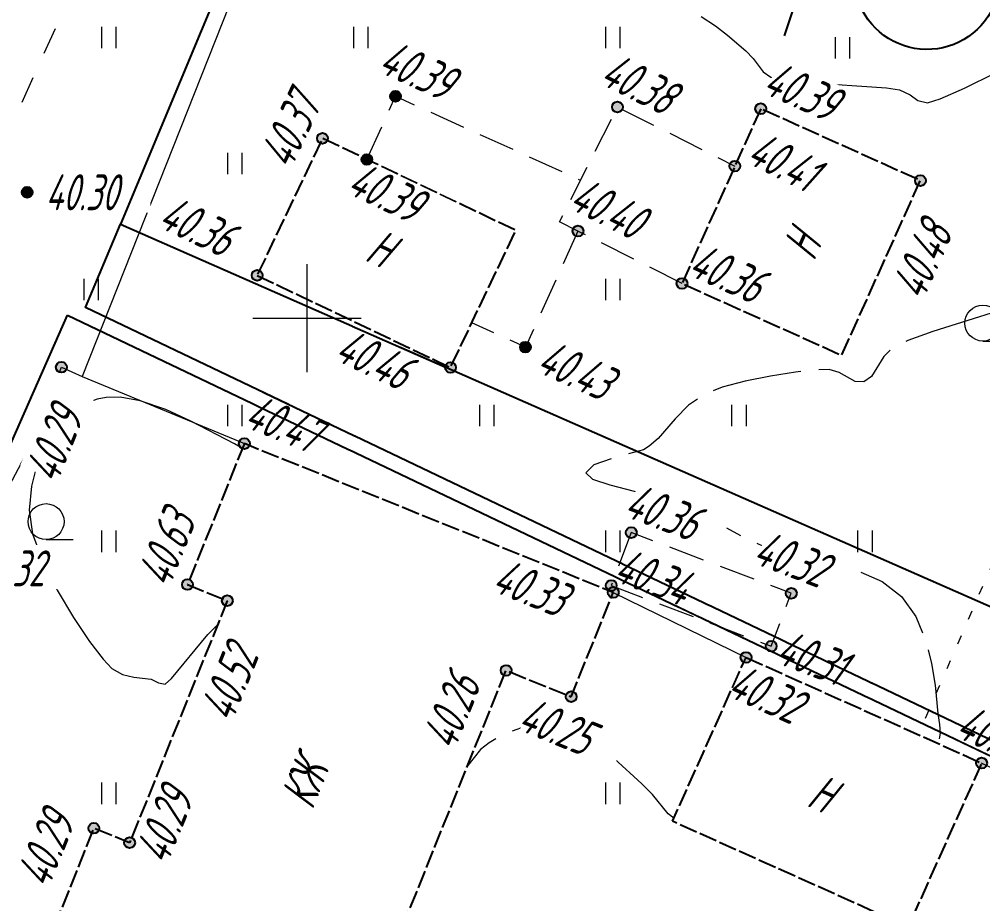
# Model space of a CAD drawing. Extents: x 2208637 to 2213412, y 575334 to 577367.
# Drawn here: x 2211042.01 to 2211068.76, y 576583.74 to 576608.31 of the extents above; entities that cross this region are included whole.
import ezdxf
from ezdxf.enums import TextEntityAlignment as Align

# ---------------------------------------------------------------- set-up
doc = ezdxf.new("R2010")
doc.units = 0
doc.header["$LTSCALE"] = 0.5
for name, pattern in [('2000_13', [1, 1, 0]), ('2000_16', [1, 1, 0]), ('2000_366_2', [1.5, 0.5, -1]), ('2000_49_1_2', [3, 2, -1]), ('500_189_3_2', [3, 1.5, -1.5]), ('500_329_3', [6, 5, -1])]:
    doc.linetypes.add(name, pattern=pattern)
doc.layers.get('0').update_dxf_attribs({"lineweight": 25})
for name, color, linetype, lineweight in [('ИИ_ГОРИЗОНТАЛИ_ОСН', 32, 'Continuous', 15), ('ИИ_ГРАНИЦЫ_ЗЕМЛЕПОЛЬЗОВАТЕЛЕЙ', 7, 'Continuous', 25), ('ИИ_ДОРОГИ_АД', 7, 'Continuous', 25), ('ИИ_КООРДИНАТНАЯ_СЕТКА', 3, 'Continuous', 25), ('ИИ_ОГРАДЫ', 7, 'Continuous', 25), ('ИИ_ОТМЕТКИ', 7, 'Continuous', 25), ('ИИ_СООРУЖЕНИЯ', 7, 'Continuous', 25), ('ИИ_УГОДЬЯ', 7, 'Continuous', 25)]:
    doc.layers.add(name, color=color, linetype=linetype, lineweight=lineweight)
doc.styles.add('D431', font='', dxfattribs={"height": 1})
doc.styles.add('GOST 2.304', font='cs_gost2304.shx', dxfattribs={"width": 0.8, "oblique": 15})
doc.styles.get('D431').set_extended_font_data('D431', italic=True)
doc.linetypes.add('2000_475_1', pattern='A,3,[1,Topography.shx,S=0.5,R=90,X=0,Y=0],0', length=3)
doc.linetypes.add('2000_485_1', pattern='A,34.5,[1,Topography.shx,S=1.5,R=120,X=0.5,Y=-0.87],-0.01,[1,Topography.shx,S=1.5,R=0,X=-0.25,Y=0.43],0,[3,Topography.shx,S=1,R=0,X=0.5,Y=0],-0.01,[1,Topography.shx,S=1.5,R=60,X=0.5,Y=-0.87],-1,34.5', length=70.02)
doc.linetypes.add('2000_63', pattern='A,1,[1,Topography.shx,S=1.2,R=90,X=0,Y=0],1,[1,Topography.shx,S=0.5,R=90,X=0,Y=0]', length=2)

# ---------------------------------------------------------------- blocks, each defined once
blk = doc.blocks.new('500_12')
at = {"color": 0, "linetype": 'Continuous', "lineweight": -2, "flags": 128}
for points in [[(0, 3), (0, -3)], [(-3, 0), (3, 0)]]:
    blk.add_lwpolyline(points, dxfattribs=at)
at = {"color": 7, "linetype": 'Continuous', "lineweight": -2, "style": 'D431'}
blk.add_attdef('Вертикальная_подпись', (-0.5, 0.5), '', height=2, rotation=90, dxfattribs=at)
blk.add_attdef('Горизонтальная_подпись', (0.5, 0.5), '', height=2, dxfattribs=at)
blk = doc.blocks.new('500_401')
at = {"color": 0, "linetype": 'Continuous', "lineweight": -2}
for points in [[(-0.4, 0), (-0.4, 1.2)], [(0.4, 0), (0.4, 1.2)]]:
    blk.add_lwpolyline(points, dxfattribs=at)
blk = doc.blocks.new('500_379')
at = {"color": 0, "linetype": 'Continuous', "lineweight": -2}
blk.add_lwpolyline([(0, -1), (1.5, -1)], dxfattribs=at)
blk.add_circle((0, 0), 1, dxfattribs=at)
blk = doc.blocks.new('500_330_1')
at = {"linetype": 'Continuous', "lineweight": -2}
h = blk.add_hatch(color=0, dxfattribs=at)
h.dxf.hatch_style = 1
edge = h.paths.add_edge_path()
edge.add_arc((0, 0), 0.3, 0, 360)
at = {"color": 0, "linetype": 'Continuous', "lineweight": -2}
blk.add_circle((0, 0), 0.3, dxfattribs=at)
at = {"color": 0, "linetype": 'Continuous', "lineweight": -2, "style": 'GOST 2.304', "flags": 1}
for tag, p in [('Номер', (-1, -1)), ('Номер_рабочей_станции', (-1, -3.5))]:
    blk.add_attdef(tag, text='', height=2, dxfattribs=at).set_placement(p, align=Align.RIGHT)
at = {"color": 0, "linetype": 'Continuous', "lineweight": -2, "style": 'GOST 2.304'}
blk.add_attdef('Высота', (1, -1), '', height=2, dxfattribs=at)
at = {"color": 0, "linetype": 'Continuous', "lineweight": -2, "style": 'GOST 2.304', "flags": 1}
blk.add_attdef('Код', (0, -3.5), '', height=2, dxfattribs=at)
blk = doc.blocks.new('P6182474FC40E432D89E57CF4B959C1')
at = {"color": 0, "linetype": '2000_485_1', "lineweight": -2, "flags": 128}
blk.add_lwpolyline([(2211043.35, 576600.09), (2211092.43, 576576.64), (2211102.72, 576571.01), (2211100.04, 576554.79), (2211033.52, 576577.79)], close=True, dxfattribs=at)
at = {"color": 0, "lineweight": -2, "flags": 1}
for tag in ['Адрес (местоположение) участка', 'Дата постановки на учет', 'Тип объекта', 'Статус записи о ЗУ по справочнику', 'Кадастровый номер, обозначение, учетный номер объекта', 'Кадастровый номер квартала', 'Вид разрешенного использования по классификатору', 'Площадь, кв.м', 'Категория земель', 'Вид использования по документу', 'Кадастровая стоимость']:
    blk.add_attdef(tag, (0, 0), '', height=0.2, dxfattribs=at)
blk = doc.blocks.new('P0C9E168AC7734B54BCE12C5892E5DC')
at = {"color": 0, "linetype": '2000_485_1', "lineweight": -2, "flags": 128}
blk.add_lwpolyline([(2211095.93, 576580.14), (2211099.8, 576611), (2211085.41, 576615.78), (2211083.24, 576610.08), (2211053.15, 576622.6), (2211044.82, 576602.61)], close=True, dxfattribs=at)
at = {"color": 0, "lineweight": -2, "flags": 1}
for tag in ['Адрес (местоположение) участка', 'Дата постановки на учет', 'Тип объекта', 'Статус записи о ЗУ по справочнику', 'Кадастровый номер, обозначение, учетный номер объекта', 'Кадастровый номер квартала', 'Вид разрешенного использования по классификатору', 'Площадь, кв.м', 'Категория земель', 'Вид использования по документу', 'Кадастровая стоимость']:
    blk.add_attdef(tag, (0, 0), '', height=0.2, dxfattribs=at)
blk = doc.blocks.new('P2D77BC462B3143EBA94363F99996C1')
at = {"color": 0, "linetype": '2000_485_1', "lineweight": -2, "flags": 128}
blk.add_lwpolyline([(2211044.82, 576602.61), (2211095.93, 576580.14), (2211095.37, 576575.68), (2211043.85, 576600.3)], close=True, dxfattribs=at)
at = {"color": 0, "lineweight": -2, "flags": 1}
for tag in ['Адрес (местоположение) участка', 'Дата постановки на учет', 'Тип объекта', 'Статус записи о ЗУ по справочнику', 'Кадастровый номер, обозначение, учетный номер объекта', 'Кадастровый номер квартала', 'Вид разрешенного использования по классификатору', 'Площадь, кв.м', 'Категория земель', 'Вид использования по документу', 'Кадастровая стоимость']:
    blk.add_attdef(tag, (0, 0), '', height=0.2, dxfattribs=at)

msp = doc.modelspace()

# ---------------------------------------------------------------- linework, layer by layer
at = {"layer": 'ИИ_ГОРИЗОНТАЛИ_ОСН', "color": 32, "linetype": '500_329_3', "lineweight": 20, "elevation": 40.25, "flags": 128}
for points in [[(2211096.176, 576617.512), (2211096.704, 576617.761), (2211096.937, 576617.815), (2211097.188, 576617.776), (2211097.443, 576617.53), (2211097.89, 576616.963), (2211098.461, 576616.181), (2211100.775, 576612.842), (2211100.994, 576612.637), (2211101.153, 576612.45), (2211101.47, 576612.058), (2211101.838, 576611.541), (2211102.149, 576610.982), (2211102.296, 576610.465), (2211102.237, 576610.013), (2211102.054, 576609.6), (2211101.607, 576608.911), (2211101.489, 576608.646), (2211101.468, 576608.274), (2211101.524, 576607.724), (2211101.465, 576607.512), (2211101.438, 576607.31), (2211101.524, 576607.117), (2211101.723, 576606.773), (2211102.65, 576605.246), (2211104.191, 576602.599), (2211104.517, 576602.098), (2211104.657, 576601.803), (2211104.761, 576601.475), (2211104.888, 576600.984), (2211105.018, 576600.393), (2211105.131, 576599.763), (2211105.276, 576598.635), (2211105.349, 576598.19), (2211105.383, 576597.789), (2211105.332, 576597.399), (2211105.155, 576596.985), (2211104.803, 576596.675), (2211104.189, 576596.365), (2211102.608, 576595.712), (2211101.863, 576595.353), (2211101.388, 576595.041), (2211101.14, 576594.791), (2211101.039, 576594.616), (2211101.011, 576594.525), (2211100.995, 576594.417), (2211101.008, 576594.19), (2211101.126, 576593.833), (2211101.421, 576593.342), (2211101.918, 576592.743), (2211102.78, 576591.864), (2211102.952, 576591.671), (2211103.018, 576591.546), (2211102.997, 576591.397), (2211102.929, 576591.278), (2211102.804, 576591.128), (2211102.672, 576590.879), (2211102.63, 576590.646), (2211102.6, 576589.811), (2211102.631, 576588.242), (2211102.598, 576587.435), (2211102.489, 576586.575), (2211102.274, 576585.718), (2211101.919, 576584.917), (2211101.457, 576584.279), (2211100.865, 576583.691), (2211100.19, 576583.151), (2211099.479, 576582.663), (2211097.601, 576581.512), (2211097.218, 576581.237), (2211096.829, 576580.844), (2211096.279, 576580.141), (2211095.968, 576579.87), (2211095.532, 576579.678), (2211095.027, 576579.589), (2211094.312, 576579.542), (2211093.464, 576579.563), (2211092.557, 576579.673), (2211091.67, 576579.898), (2211091.024, 576580.176), (2211090.602, 576580.449), (2211090.361, 576580.665), (2211090.158, 576580.906), (2211090.003, 576581.155), (2211089.855, 576581.538), (2211089.785, 576582.067), (2211089.842, 576582.765), (2211090.13, 576584.314), (2211090.195, 576585.181), (2211090.098, 576586.12), (2211089.914, 576586.945), (2211089.718, 576587.716), (2211089.502, 576588.444), (2211089.256, 576589.137), (2211088.971, 576589.806), (2211088.639, 576590.462), (2211088.25, 576591.113), (2211087.796, 576591.772), (2211087.216, 576592.433), (2211086.609, 576592.934), (2211085.993, 576593.332), (2211085.389, 576593.684), (2211084.817, 576594.045), (2211084.296, 576594.472), (2211083.847, 576595.021), (2211083.462, 576595.775), (2211083.224, 576596.541), (2211083.085, 576597.285), (2211082.903, 576598.557), (2211082.763, 576599.013), (2211082.404, 576599.81), (2211082.219, 576600.123), (2211082.032, 576600.331), (2211081.855, 576600.461), (2211081.577, 576600.59), (2211081.44, 576600.611), (2211081.194, 576600.602), (2211080.798, 576600.527), (2211079.525, 576600.164), (2211078.77, 576599.97), (2211077.96, 576599.825), (2211077.114, 576599.772), (2211076.25, 576599.825), (2211075.399, 576599.95), (2211074.592, 576600.12), (2211073.859, 576600.306), (2211072.745, 576600.617), (2211072.426, 576600.687), (2211071.83, 576600.766), (2211071.568, 576600.775), (2211071.238, 576600.749), (2211070.826, 576600.659), (2211069.219, 576600.21), (2211067.382, 576599.635), (2211066.683, 576599.385), (2211066.292, 576599.208), (2211066.019, 576598.941), (2211065.676, 576598.38), (2211065.458, 576598.23), (2211065.217, 576598.24), (2211064.779, 576598.498), (2211064.495, 576598.581), (2211064.137, 576598.568), (2211063.565, 576598.501), (2211062.875, 576598.391), (2211062.165, 576598.249), (2211061.53, 576598.084), (2211061.068, 576597.909), (2211060.598, 576597.584), (2211060.22, 576597.205), (2211059.755, 576596.657), (2211059.5, 576596.444), (2211059.345, 576596.347), (2211058.466, 576596.106), (2211057.961, 576595.928), (2211057.741, 576595.71), (2211057.931, 576595.532), (2211058.411, 576595.369), (2211059.788, 576595.015), (2211060.454, 576594.788), (2211060.971, 576594.552), (2211062.13, 576593.92), (2211062.645, 576593.679), (2211063.213, 576593.492), (2211064.603, 576593.179), (2211065.316, 576592.973), (2211065.97, 576592.683), (2211066.512, 576592.268), (2211066.907, 576591.712), (2211067.175, 576591.07), (2211067.345, 576590.412), (2211067.441, 576589.804), (2211067.521, 576589.018), (2211067.567, 576588.719), (2211067.577, 576588.475), (2211067.537, 576588.18)], [(2211060.188, 576586.115), (2211060.031, 576586.236), (2211059.596, 576586.767), (2211059.301, 576587.068), (2211058.528, 576587.772), (2211058.019, 576588.186), (2211057.49, 576588.53), (2211056.988, 576588.721), (2211056.514, 576588.741), (2211056.058, 576588.657), (2211055.646, 576588.512), (2211055.303, 576588.348), (2211055.057, 576588.209), (2211054.822, 576588.022), (2211054.465, 576587.579)]]:
    msp.add_lwpolyline(points, dxfattribs=at)
at = {"layer": 'ИИ_ГОРИЗОНТАЛИ_ОСН', "elevation": 40.5, "flags": 128}
for points in [[(2211060.948, 576608.385), (2211061.345, 576608.127), (2211061.681, 576607.869), (2211062.189, 576607.431), (2211062.387, 576607.219), (2211062.663, 576606.847), (2211062.884, 576606.695), (2211063.254, 576606.612), (2211063.898, 576606.546), (2211066.093, 576606.399), (2211066.457, 576606.351), (2211066.745, 576606.206), (2211066.964, 576606.046), (2211067.232, 576605.982), (2211067.581, 576606.096), (2211068.254, 576606.392), (2211069.122, 576606.823)], [(2211048.205, 576596.38), (2211047.986, 576596.51), (2211046.778, 576597.146), (2211046.077, 576597.469), (2211045.365, 576597.711), (2211044.813, 576597.807), (2211044.423, 576597.8), (2211044.178, 576597.751), (2211043.949, 576597.665), (2211043.735, 576597.555), (2211043.441, 576597.355), (2211043.1, 576597.029), (2211042.756, 576596.536), (2211042.504, 576595.967), (2211042.346, 576595.338), (2211042.283, 576594.668), (2211042.381, 576594.008), (2211042.662, 576593.247), (2211043.062, 576592.451), (2211043.517, 576591.689), (2211043.965, 576591.025), (2211044.341, 576590.529), (2211044.583, 576590.267), (2211044.879, 576590.108), (2211045.196, 576590.033), (2211045.671, 576589.974), (2211045.876, 576589.868), (2211046.06, 576589.832), (2211046.234, 576589.991), (2211047.243, 576591.214), (2211047.521, 576591.494)]]:
    msp.add_lwpolyline(points, dxfattribs=at)
at = {"layer": 'ИИ_ДОРОГИ_АД', "color": 7, "linetype": '500_189_3_2', "lineweight": 20, "flags": 128}
msp.add_lwpolyline([(2211056.487, 576638.1), (2211053.742, 576629.909), (2211050.729, 576623.885), (2211048.104, 576618.638), (2211044.976, 576612.161), (2211043.263, 576608.616), (2211038.924, 576599.006), (2211037.506, 576595.865), (2211032.31, 576585.85), (2211028.092, 576578.028), (2211024.546, 576572.146), (2211019.5, 576566.894), (2211017.318, 576564.777), (2211011.488, 576559.123), (2211006.127, 576553.665)], dxfattribs=at)
at = {"layer": 'ИИ_ОГРАДЫ', "linetype": '2000_475_1', "lineweight": 20, "flags": 128}
for points in [[(2211048.42, 576610.17), (2211043.76, 576598.38), (2211048.261, 576596.518)], [(2211037.347, 576586.142), (2211037.522, 576586.531), (2211039.33, 576590.51), (2211040.37, 576592.78), (2211042.25, 576596.32), (2211043.18, 576598.64), (2211043.76, 576598.38)], [(2211106.27, 576593.27), (2211097.72, 576595.311), (2211097.304, 576588.518), (2211096.842, 576586.212), (2211096.242, 576581.738), (2211095.734, 576575.282), (2211090.564, 576577.68), (2211075.273, 576584.507), (2211068.733, 576587.644)], [(2211058.505, 576592.384), (2211062.191, 576590.579)]]:
    msp.add_lwpolyline(points, dxfattribs=at)
at = {"layer": 'ИИ_СООРУЖЕНИЯ', "linetype": 'Continuous', "elevation": -45, "flags": 128}
msp.add_lwpolyline([(2211063.258, 576607.843), (2211063.748, 576609.342), (2211064.525, 576611.721), (2211064.947, 576613.011)], dxfattribs=at)
at = {"layer": 'ИИ_СООРУЖЕНИЯ', "linetype": '2000_63', "elevation": -45, "flags": 128}
msp.add_lwpolyline([(2211064.525, 576611.721), (2211066.16, 576611.223, -2.865478), (2211065.294, 576608.855), (2211063.748, 576609.342)], format="xyb", dxfattribs=at)
at = {"layer": 'ИИ_СООРУЖЕНИЯ', "color": 7, "linetype": '2000_49_1_2', "lineweight": 20, "flags": 128}
for points in [[(2211051.663, 576604.411), (2211052.458, 576606.167), (2211057.598, 576603.84)], [(2211060.413, 576600.969), (2211057.525, 576602.423), (2211057.015, 576602.68), (2211058.62, 576605.869), (2211061.88, 576604.228)], [(2211057.525, 576602.423), (2211056.065, 576599.199), (2211054.577, 576599.872)]]:
    msp.add_lwpolyline(points, dxfattribs=at)
at = {"layer": 'ИИ_СООРУЖЕНИЯ', "linetype": '2000_13', "flags": 128}
for points in [[(2211062.599, 576605.822), (2211061.88, 576604.228), (2211060.413, 576600.969), (2211064.847, 576598.972), (2211067.033, 576603.824)], [(2211048.615, 576601.193), (2211053.986, 576598.633), (2211055.8, 576602.439), (2211051.663, 576604.411), (2211050.429, 576604.999)], [(2211048.261, 576596.518), (2211046.681, 576592.602), (2211047.788, 576592.155), (2211045.075, 576585.432), (2211044.081, 576585.833), (2211042.285, 576581.381), (2211052.02, 576577.453), (2211053.236, 576580.466), (2211051.824, 576581.036), (2211055.529, 576590.217), (2211057.336, 576589.488), (2211058.505, 576592.384)]]:
    msp.add_lwpolyline(points, close=True, dxfattribs=at)
at = {"layer": 'ИИ_СООРУЖЕНИЯ', "color": 7, "linetype": '2000_49_1_2', "lineweight": 20, "flags": 128}
msp.add_lwpolyline([(2211059.005, 576594.045), (2211058.448, 576592.577), (2211062.891, 576590.891), (2211063.448, 576592.359)], close=True, dxfattribs=at)
at = {"layer": 'ИИ_СООРУЖЕНИЯ', "linetype": '2000_16', "flags": 128}
msp.add_lwpolyline([(2211062.191, 576590.579), (2211068.733, 576587.644), (2211066.69, 576583.09), (2211060.148, 576586.026)], close=True, dxfattribs=at)
at = {"layer": 'ИИ_УГОДЬЯ', "linetype": '2000_366_2', "lineweight": 20, "flags": 128}
msp.add_lwpolyline([(2211098.658, 576601.942), (2211085.546, 576603.789), (2211082.79, 576593.062), (2211078.638, 576595.209), (2211078.758, 576598.199), (2211072.054, 576600.152), (2211066.973, 576588.434)], dxfattribs=at)

# ---------------------------------------------------------------- block references
at = {"layer": 'ИИ_КООРДИНАТНАЯ_СЕТКА', "color": 3, "lineweight": 20, "xscale": 0.5, "yscale": 0.5, "zscale": 0.5}
msp.add_blockref('500_12', (2211050, 576600), dxfattribs=at)
at = {"layer": 'ИИ_УГОДЬЯ', "lineweight": 20, "xscale": 0.5, "yscale": 0.5, "zscale": 0.5}
for name, p in [('500_401', (2211044.5, 576607.5)), ('500_401', (2211051.5, 576607.5)), ('500_401', (2211058.5, 576607.5)), ('500_401', (2211064.875, 576607.213)), ('500_401', (2211048, 576604)), ('500_401', (2211044.013, 576600.5)), ('500_401', (2211058.5, 576600.5)), ('500_379', (2211068.765, 576599.867)), ('500_401', (2211048, 576597)), ('500_401', (2211055, 576597)), ('500_401', (2211062, 576597)), ('500_379', (2211042.754, 576594.35)), ('500_401', (2211044.5, 576593.5)), ('500_401', (2211058.5, 576593.5)), ('500_401', (2211065.5, 576593.5)), ('500_401', (2211044.5, 576586.5)), ('500_401', (2211058.5, 576586.5))]:
    msp.add_blockref(name, p, dxfattribs=at)

# ---------------------------------------------------------------- next in the draw order: wipeouts: each hides what was drawn before it
at = {"lineweight": 0}
for points, layer in [([(2211052.001, 576606.754), (2211054.552, 576605.599), (2211055.022, 576606.637), (2211052.471, 576607.792)], 'ИИ_ОТМЕТКИ'), ([(2211058.146, 576606.427), (2211060.648, 576605.167), (2211061.16, 576606.186), (2211058.658, 576607.445)], 'ИИ_ОТМЕТКИ'), ([(2211049.657, 576604.176), (2211050.871, 576606.723), (2211049.842, 576607.213), (2211048.628, 576604.667)], 'ИИ_ОТМЕТКИ'), ([(2211062.674, 576606.168), (2211065.228, 576605.018), (2211065.696, 576606.057), (2211063.142, 576607.208)], 'ИИ_ОТМЕТКИ'), ([(2211042.847, 576602.93), (2211045.648, 576602.93), (2211045.648, 576604.07), (2211042.847, 576604.07)], 'ИИ_ОТМЕТКИ'), ([(2211057.288, 576602.963), (2211059.844, 576601.677), (2211060.356, 576602.695), (2211057.801, 576603.981)], 'ИИ_ОТМЕТКИ'), ([(2211045.885, 576602.444), (2211048.341, 576601.273), (2211048.856, 576602.354), (2211046.4, 576603.525)], 'ИИ_ОТМЕТКИ'), ([(2211067.21, 576600.536), (2211068.385, 576603.144), (2211067.346, 576603.612), (2211066.171, 576601.004)], 'ИИ_ОТМЕТКИ'), ([(2211056.392, 576598.425), (2211058.998, 576597.245), (2211059.468, 576598.284), (2211056.862, 576599.464)], 'ИИ_ОТМЕТКИ'), ([(2211043.165, 576595.454), (2211044.207, 576598.054), (2211043.077, 576598.507), (2211042.035, 576595.907)], 'ИИ_ОТМЕТКИ'), ([(2211048.282, 576596.891), (2211050.954, 576595.813), (2211051.381, 576596.87), (2211048.709, 576597.948)], 'ИИ_ОТМЕТКИ'), ([(2211046.282, 576592.562), (2211047.33, 576595.159), (2211046.219, 576595.607), (2211045.171, 576593.01)], 'ИИ_ОТМЕТКИ'), ([(2211058.83, 576594.411), (2211061.374, 576593.446), (2211061.799, 576594.566), (2211059.255, 576595.531)], 'ИИ_ОТМЕТКИ'), ([(2211062.411, 576593.106), (2211065.052, 576592.104), (2211065.484, 576593.242), (2211062.843, 576594.244)], 'ИИ_ОТМЕТКИ'), ([(2211040.81, 576592.482), (2211043.634, 576592.482), (2211043.634, 576593.7), (2211040.81, 576593.7)], 'ИИ_ОТМЕТКИ'), ([(2211055.163, 576592.331), (2211057.76, 576591.283), (2211058.187, 576592.34), (2211055.589, 576593.388)], 'ИИ_ОТМЕТКИ'), ([(2211048.027, 576588.82), (2211049.084, 576591.439), (2211047.955, 576591.894), (2211046.898, 576589.275)], 'ИИ_ОТМЕТКИ'), ([(2211063.036, 576590.34), (2211065.505, 576589.403), (2211065.91, 576590.469), (2211063.44, 576591.406)], 'ИИ_ОТМЕТКИ'), ([(2211054.199, 576588.039), (2211055.217, 576590.563), (2211054.088, 576591.018), (2211053.07, 576588.495)], 'ИИ_ОТМЕТКИ'), ([(2211055.878, 576588.479), (2211058.476, 576587.43), (2211058.931, 576588.559), (2211056.334, 576589.608)], 'ИИ_ОТМЕТКИ'), ([(2211068.031, 576588.281), (2211070.44, 576587.2), (2211070.939, 576588.31), (2211068.529, 576589.391)], 'ИИ_ОТМЕТКИ'), ([(2211046.222, 576584.864), (2211047.271, 576587.462), (2211046.142, 576587.917), (2211045.093, 576585.32)], 'ИИ_ОТМЕТКИ'), ([(2211042.928, 576584.21), (2211043.976, 576586.807), (2211042.847, 576587.263), (2211041.799, 576584.665)], 'ИИ_ОТМЕТКИ'), ([(2211051.485, 576581.187), (2211052.533, 576583.785), (2211051.404, 576584.24), (2211050.355, 576581.643)], 'ИИ_ОТМЕТКИ'), ([(2211064.162, 576601.58), (2211064.511, 576602.354), (2211063.471, 576602.822), (2211063.123, 576602.049)], 'ИИ_СООРУЖЕНИЯ'), ([(2211051.581, 576601.539), (2211052.346, 576601.175), (2211052.837, 576602.204), (2211052.071, 576602.569)], 'ИИ_СООРУЖЕНИЯ'), ([(2211050.237, 576586.341), (2211050.868, 576587.906), (2211049.811, 576588.333), (2211049.18, 576586.768)], 'ИИ_СООРУЖЕНИЯ'), ([(2211063.853, 576586.384), (2211064.626, 576586.036), (2211065.093, 576587.077), (2211064.319, 576587.424)], 'ИИ_СООРУЖЕНИЯ')]:
    msp.add_wipeout(points, dxfattribs=at).dxf.layer = layer

# ---------------------------------------------------------------- next in the draw order: block references
at = {"layer": 'ИИ_ОТМЕТКИ'}
ref = msp.add_blockref('500_330_1', (2211052.458, 576606.167, 40.392), dxfattribs=dict(at, xscale=0.5, yscale=0.5, zscale=0.5, rotation=335.6420619700622))
ref.add_attrib('Высота', '40.39', (2211051.923, 576606.866), dxfattribs={"layer": '0', "color": 0, "linetype": 'Continuous', "lineweight": -2, "height": 1, "rotation": 335.6421, "style": 'GOST 2.304', "oblique": 15, "width": 0.8})
ref = msp.add_blockref('500_330_1', (2211058.62, 576605.869, 40.38), dxfattribs=dict(at, xscale=0.5, yscale=0.5, zscale=0.5, rotation=333.2800885383256))
ref.add_attrib('Высота', '40.38', (2211058.073, 576606.542), dxfattribs={"layer": '0', "color": 0, "linetype": 'Continuous', "lineweight": -2, "height": 1, "rotation": 333.2801, "style": 'GOST 2.304', "oblique": 15, "width": 0.8})
ref = msp.add_blockref('500_330_1', (2211062.599, 576605.822, 40.393), dxfattribs=dict(at, xscale=0.4999999999999998, yscale=0.4999999999999998, zscale=0.4999999999999998, rotation=335.7510900991155))
ref.add_attrib('Высота', '40.39', (2211062.596, 576606.28), dxfattribs={"layer": '0', "color": 0, "linetype": 'Continuous', "lineweight": -2, "height": 1, "rotation": 335.7511, "style": 'GOST 2.304', "oblique": 15, "width": 0.8})
ref = msp.add_blockref('500_330_1', (2211050.429, 576604.999, 40.371), dxfattribs=dict(at, xscale=0.5, yscale=0.5, zscale=0.5, rotation=64.51406721404224))
ref.add_attrib('Высота', '40.37', (2211049.543, 576604.101), dxfattribs={"layer": '0', "color": 0, "linetype": 'Continuous', "lineweight": -2, "height": 1, "rotation": 64.5141, "style": 'GOST 2.304', "oblique": 15, "width": 0.8})
ref = msp.add_blockref('500_330_1', (2211042.23, 576603.5, 40.3), dxfattribs=dict(at, xscale=0.5, yscale=0.5, zscale=0.5))
ref.add_attrib('Высота', '40.30', (2211042.73, 576603, 40.3), dxfattribs={"layer": '0', "color": 0, "linetype": 'Continuous', "lineweight": -2, "height": 1, "style": 'GOST 2.304', "oblique": 15, "width": 0.8})
ref = msp.add_blockref('500_330_1', (2211067.033, 576603.824, 40.476), dxfattribs=dict(at, xscale=0.4999999999999999, yscale=0.4999999999999999, zscale=0.4999999999999999, rotation=65.7510901049347))
ref.add_attrib('Высота', '40.48', (2211067.099, 576600.458), dxfattribs={"layer": '0', "color": 0, "linetype": 'Continuous', "lineweight": -2, "height": 1, "rotation": 65.7511, "style": 'GOST 2.304', "oblique": 15, "width": 0.8})
ref = msp.add_blockref('500_330_1', (2211057.525, 576602.423, 40.402), dxfattribs=dict(at, xscale=0.5, yscale=0.5, zscale=0.5, rotation=333.2800885432074))
ref.add_attrib('Высота', '40.40', (2211057.215, 576603.078), dxfattribs={"layer": '0', "color": 0, "linetype": 'Continuous', "lineweight": -2, "height": 1, "rotation": 333.2801, "style": 'GOST 2.304', "oblique": 15, "width": 0.8})
ref = msp.add_blockref('500_330_1', (2211048.615, 576601.193, 40.361), dxfattribs=dict(at, xscale=0.5, yscale=0.5, zscale=0.5, rotation=334.5140672203382))
ref.add_attrib('Высота', '40.36', (2211045.809, 576602.557), dxfattribs={"layer": '0', "color": 0, "linetype": 'Continuous', "lineweight": -2, "height": 1, "rotation": 334.5141, "style": 'GOST 2.304', "oblique": 15, "width": 0.8})
ref = msp.add_blockref('500_330_1', (2211056.065, 576599.199, 40.429), dxfattribs=dict(at, xscale=0.5, yscale=0.5, zscale=0.5, rotation=335.6420619722722))
ref.add_attrib('Высота', '40.43', (2211056.314, 576598.537, 40.533), dxfattribs={"layer": '0', "color": 0, "linetype": 'Continuous', "lineweight": -2, "height": 1, "rotation": 335.6421, "style": 'GOST 2.304', "oblique": 15, "width": 0.8})
ref = msp.add_blockref('500_330_1', (2211043.18, 576598.64, 40.29), dxfattribs=dict(at, xscale=0.4999999999999999, yscale=0.4999999999999999, zscale=0.4999999999999999, rotation=68.15602306166475))
ref.add_attrib('Высота', '40.29', (2211043.056, 576595.372), dxfattribs={"layer": '0', "color": 0, "linetype": 'Continuous', "lineweight": -2, "height": 1, "rotation": 68.156, "style": 'GOST 2.304', "oblique": 15, "width": 0.8})
ref = msp.add_blockref('500_330_1', (2211059.005, 576594.045, 40.363), dxfattribs=dict(at, xscale=0.5, yscale=0.5, zscale=0.5, rotation=339.2205811563932))
ref.add_attrib('Высота', '40.36', (2211058.746, 576594.518), dxfattribs={"layer": '0', "color": 0, "linetype": 'Continuous', "lineweight": -2, "height": 1, "rotation": 339.2206, "style": 'GOST 2.304', "oblique": 15, "width": 0.8})
ref = msp.add_blockref('500_330_1', (2211046.681, 576592.602, 40.632), dxfattribs=dict(at, xscale=0.5, yscale=0.5, zscale=0.5, rotation=68.02474887207968))
ref.add_attrib('Высота', '40.63', (2211046.173, 576592.479), dxfattribs={"layer": '0', "color": 0, "linetype": 'Continuous', "lineweight": -2, "height": 1, "rotation": 68.0247, "style": 'GOST 2.304', "oblique": 15, "width": 0.8})
ref = msp.add_blockref('500_330_1', (2211063.448, 576592.359, 40.32), dxfattribs=dict(at, xscale=0.5, yscale=0.5, zscale=0.5, rotation=339.2205811563932))
ref.add_attrib('Высота', '40.32', (2211062.327, 576593.213), dxfattribs={"layer": '0', "color": 0, "linetype": 'Continuous', "lineweight": -2, "height": 1, "rotation": 339.2206, "style": 'GOST 2.304', "oblique": 15, "width": 0.8})
ref = msp.add_blockref('500_330_1', (2211040.38, 576593.55, 40.316), dxfattribs=dict(at, xscale=0.5, yscale=0.5, zscale=0.5))
ref.add_attrib('Высота', '40.32', (2211040.693, 576592.552), dxfattribs={"layer": '0', "color": 0, "linetype": 'Continuous', "lineweight": -2, "height": 1, "style": 'GOST 2.304', "oblique": 15, "width": 0.8})
ref = msp.add_blockref('500_330_1', (2211047.788, 576592.155, 40.523), dxfattribs=dict(at, xscale=0.4999999999999999, yscale=0.4999999999999999, zscale=0.4999999999999999, rotation=68.02474886875562))
ref.add_attrib('Высота', '40.52', (2211047.918, 576588.737), dxfattribs={"layer": '0', "color": 0, "linetype": 'Continuous', "lineweight": -2, "height": 1, "rotation": 68.0247, "style": 'GOST 2.304', "oblique": 15, "width": 0.8})
ref = msp.add_blockref('500_330_1', (2211055.529, 576590.217, 40.259), dxfattribs=dict(at, xscale=0.4999999999999999, yscale=0.4999999999999999, zscale=0.4999999999999999, rotation=68.02474887279311))
ref.add_attrib('Высота', '40.26', (2211054.09, 576587.957), dxfattribs={"layer": '0', "color": 0, "linetype": 'Continuous', "lineweight": -2, "height": 1, "rotation": 68.0247, "style": 'GOST 2.304', "oblique": 15, "width": 0.8})
ref = msp.add_blockref('500_330_1', (2211057.336, 576589.488, 40.253), dxfattribs=dict(at, xscale=0.5, yscale=0.5, zscale=0.5, rotation=338.0247488725511))
ref.add_attrib('Высота', '40.25', (2211055.796, 576588.587), dxfattribs={"layer": '0', "color": 0, "linetype": 'Continuous', "lineweight": -2, "height": 1, "rotation": 338.0247, "style": 'GOST 2.304', "oblique": 15, "width": 0.8})
ref = msp.add_blockref('500_330_1', (2211068.733, 576587.644, 40.214), dxfattribs=dict(at, xscale=0.5, yscale=0.5, zscale=0.5, rotation=335.8350949524221))
ref.add_attrib('Высота', '40.21', (2211067.953, 576588.392), dxfattribs={"layer": '0', "color": 0, "linetype": 'Continuous', "lineweight": -2, "height": 1, "rotation": 335.8351, "style": 'GOST 2.304', "oblique": 15, "width": 0.8})
ref = msp.add_blockref('500_330_1', (2211045.075, 576585.432, 40.29), dxfattribs=dict(at, xscale=0.4999999999999999, yscale=0.4999999999999999, zscale=0.4999999999999999, rotation=68.02474886875562))
ref.add_attrib('Высота', '40.29', (2211046.114, 576584.782), dxfattribs={"layer": '0', "color": 0, "linetype": 'Continuous', "lineweight": -2, "height": 1, "rotation": 68.0247, "style": 'GOST 2.304', "oblique": 15, "width": 0.8})
ref = msp.add_blockref('500_330_1', (2211044.081, 576585.833, 40.291), dxfattribs=dict(at, xscale=0.5, yscale=0.5, zscale=0.5, rotation=68.02474887309869))
ref.add_attrib('Высота', '40.29', (2211042.819, 576584.127), dxfattribs={"layer": '0', "color": 0, "linetype": 'Continuous', "lineweight": -2, "height": 1, "rotation": 68.0247, "style": 'GOST 2.304', "oblique": 15, "width": 0.8})

# ---------------------------------------------------------------- next in the draw order: texts
at = {"layer": 'ИИ_СООРУЖЕНИЯ', "ltscale": 0.5, "style": 'GOST 2.304', "oblique": 15, "width": 0.8}
for s, rotation, p in [('КЖ', 68.0247, (2211050.153, 576586.321, -88.25)), ('Н', 335.8351, (2211063.836, 576586.468, -88.25))]:
    msp.add_text(s, height=1, rotation=rotation, dxfattribs=at).set_placement(p)

# ---------------------------------------------------------------- next in the draw order: wipeouts: each hides what was drawn before it
at = {"lineweight": 0}
for points in [[(2211062.218, 576604.232), (2211064.631, 576603.017), (2211065.143, 576604.036), (2211062.731, 576605.25)], [(2211051.124, 576603.384), (2211053.652, 576602.179), (2211054.143, 576603.208), (2211051.614, 576604.414)], [(2211060.604, 576601.11), (2211063.085, 576599.992), (2211063.577, 576601.084), (2211061.096, 576602.202)], [(2211050.784, 576598.756), (2211053.294, 576597.559), (2211053.809, 576598.64), (2211051.299, 576599.837)], [(2211058.548, 576592.615), (2211061.035, 576591.672), (2211061.439, 576592.737), (2211058.952, 576593.681)], [(2211061.692, 576589.415), (2211064.269, 576588.258), (2211064.768, 576589.369), (2211062.191, 576590.525)]]:
    msp.add_wipeout(points, dxfattribs=at).dxf.layer = 'ИИ_ОТМЕТКИ'

# ---------------------------------------------------------------- next in the draw order: block references
at = {"layer": 'ИИ_ГРАНИЦЫ_ЗЕМЛЕПОЛЬЗОВАТЕЛЕЙ'}
for name in ['P0C9E168AC7734B54BCE12C5892E5DC', 'P2D77BC462B3143EBA94363F99996C1', 'P6182474FC40E432D89E57CF4B959C1']:
    msp.add_blockref(name, (0, 0), dxfattribs=at)
at = {"layer": 'ИИ_ОТМЕТКИ'}
ref = msp.add_blockref('500_330_1', (2211061.88, 576604.228, 40.409), dxfattribs=dict(at, xscale=0.5, yscale=0.5, zscale=0.5, rotation=333.2800885383256))
ref.add_attrib('Высота', '40.41', (2211062.145, 576604.347), dxfattribs={"layer": '0', "color": 0, "linetype": 'Continuous', "lineweight": -2, "height": 1, "rotation": 333.2801, "style": 'GOST 2.304', "oblique": 15, "width": 0.8})
ref = msp.add_blockref('500_330_1', (2211051.663, 576604.411, 40.39), dxfattribs=dict(at, xscale=0.5, yscale=0.5, zscale=0.5, rotation=334.5140672184089))
ref.add_attrib('Высота', '40.39', (2211051.048, 576603.498), dxfattribs={"layer": '0', "color": 0, "linetype": 'Continuous', "lineweight": -2, "height": 1, "rotation": 334.5141, "style": 'GOST 2.304', "oblique": 15, "width": 0.8})
ref = msp.add_blockref('500_330_1', (2211060.413, 576600.969, 40.359), dxfattribs=dict(at, xscale=0.5, yscale=0.5, zscale=0.5, rotation=335.7510901001182))
ref.add_attrib('Высота', '40.36', (2211060.526, 576601.221), dxfattribs={"layer": '0', "color": 0, "linetype": 'Continuous', "lineweight": -2, "height": 1, "rotation": 335.7511, "style": 'GOST 2.304', "oblique": 15, "width": 0.8})
ref = msp.add_blockref('500_330_1', (2211053.986, 576598.633, 40.463), dxfattribs=dict(at, xscale=0.5, yscale=0.5, zscale=0.5, rotation=334.5140672203382))
ref.add_attrib('Высота', '40.46', (2211050.708, 576598.869), dxfattribs={"layer": '0', "color": 0, "linetype": 'Continuous', "lineweight": -2, "height": 1, "rotation": 334.5141, "style": 'GOST 2.304', "oblique": 15, "width": 0.8})
ref = msp.add_blockref('500_330_1', (2211048.261, 576596.518, 40.471), dxfattribs=dict(at, xscale=0.5, yscale=0.5, zscale=0.5, rotation=338.0247488703533))
ref.add_attrib('Высота', '40.47', (2211048.2, 576597), dxfattribs={"layer": '0', "color": 0, "linetype": 'Continuous', "lineweight": -2, "height": 1, "rotation": 338.0247, "style": 'GOST 2.304', "oblique": 15, "width": 0.8})
ref = msp.add_blockref('500_330_1', (2211058.448, 576592.577, 40.336), dxfattribs=dict(at, xscale=0.5, yscale=0.5, zscale=0.5, rotation=339.2205811563932))
ref.add_attrib('Высота', '40.34', (2211058.463, 576592.722), dxfattribs={"layer": '0', "color": 0, "linetype": 'Continuous', "lineweight": -2, "height": 1, "rotation": 339.2206, "style": 'GOST 2.304', "oblique": 15, "width": 0.8})
ref = msp.add_blockref('500_330_1', (2211058.505, 576592.384, 40.332), dxfattribs=dict(at, xscale=0.5, yscale=0.5, zscale=0.5, rotation=338.0247488703533))
ref.add_attrib('Высота', '40.33', (2211055.08, 576592.44), dxfattribs={"layer": '0', "color": 0, "linetype": 'Continuous', "lineweight": -2, "height": 1, "rotation": 338.0247, "style": 'GOST 2.304', "oblique": 15, "width": 0.8})
ref = msp.add_blockref('500_330_1', (2211062.891, 576590.891, 40.307), dxfattribs=dict(at, xscale=0.5, yscale=0.5, zscale=0.5, rotation=339.2205811563932))
ref.add_attrib('Высота', '40.31', (2211062.952, 576590.447), dxfattribs={"layer": '0', "color": 0, "linetype": 'Continuous', "lineweight": -2, "height": 1, "rotation": 339.2206, "style": 'GOST 2.304', "oblique": 15, "width": 0.8})
ref = msp.add_blockref('500_330_1', (2211062.191, 576590.579, 40.322), dxfattribs=dict(at, xscale=0.5, yscale=0.5, zscale=0.5, rotation=335.8350949524221))
ref.add_attrib('Высота', '40.32', (2211061.614, 576589.526), dxfattribs={"layer": '0', "color": 0, "linetype": 'Continuous', "lineweight": -2, "height": 1, "rotation": 335.8351, "style": 'GOST 2.304', "oblique": 15, "width": 0.8})

# ---------------------------------------------------------------- next in the draw order: texts
at = {"layer": 'ИИ_СООРУЖЕНИЯ', "ltscale": 0.5, "style": 'GOST 2.304', "oblique": 15, "width": 0.8}
for rotation, p in [(65.7511, (2211064.078, 576601.564, -88.25)), (334.5141, (2211051.566, 576601.624, -88.25))]:
    msp.add_text('Н', height=1, rotation=rotation, dxfattribs=at).set_placement(p)

doc.saveas('drawing.dxf')
